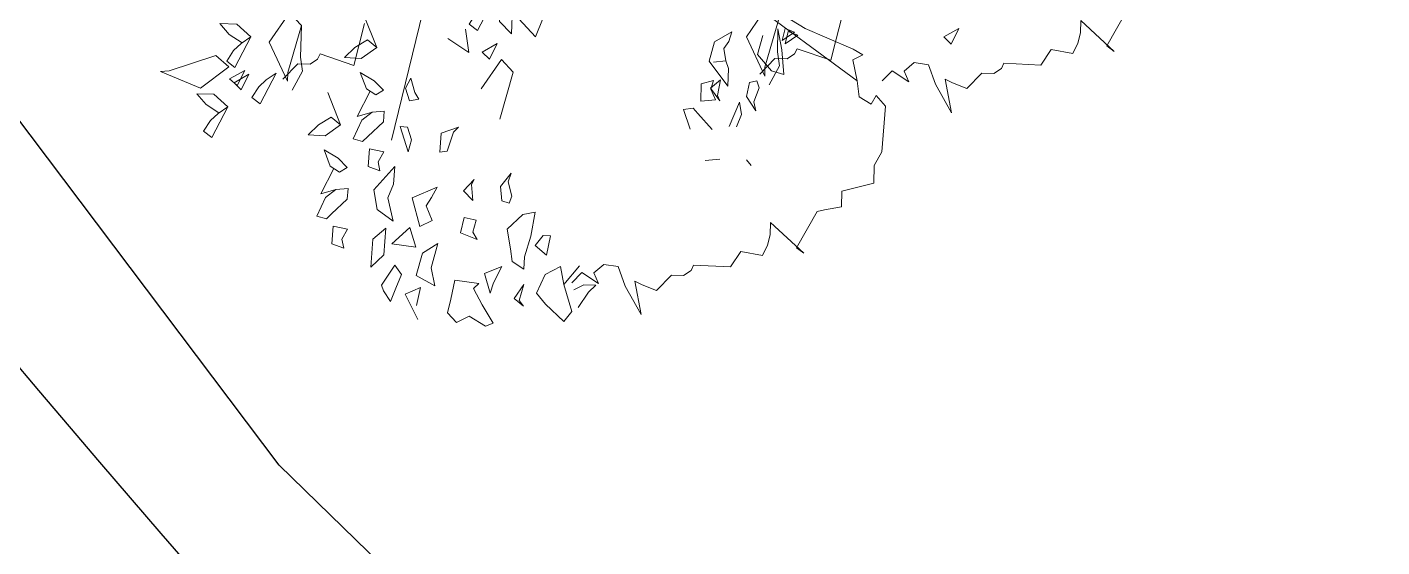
# Model space of a CAD drawing. Extents: x 604418 to 606014, y 1310869 to 1312555.
# Drawn here: x 605598.05 to 605606.6, y 1311189.74 to 1311193.02 of the extents above; entities that cross this region are included whole.
import ezdxf

# ---------------------------------------------------------------- set-up
doc = ezdxf.new("R2010")
doc.units = 0
doc.header["$MEASUREMENT"] = 0
doc.layers.get('0').update_dxf_attribs({"color": 10})
doc.layers.add('0.CARTOGRAFIA', color=8, linetype='Continuous')
doc.layers.add('VPORTS', color=7, linetype='Continuous')
doc.linetypes.add('RAYAXXX', pattern='A,0.8,["XXX",Standard,S=0.08,R=0,X=0,Y=-0.04],-0.22', length=1.02)

# ---------------------------------------------------------------- blocks, each defined once
blk = doc.blocks.new('mmmm')
at = {"color": 57, "lineweight": 5}
for points in [[(579177.5973, 1339733.5976), (579177.7984, 1339733.4916), (579177.8274, 1339733.5314), (579177.6642, 1339733.3459), (579177.7314, 1339733.3459), (579177.7889, 1339733.3327), (579177.8463, 1339733.3061), (579177.8274, 1339733.187), (579177.9135, 1339733.1338), (579177.9092, 1339732.9322), (579177.9381, 1339732.919), (579177.9669, 1339732.8792), (579177.9669, 1339732.8131), (579178.053, 1339732.7335), (579178.0243, 1339732.6539), (579178.0051, 1339732.6141), (579178.1872, 1339732.6539), (579178.0338, 1339732.5611), (579177.9284, 1339732.5213), (579177.9189, 1339732.442), (579177.9669, 1339732.3891), (579178.0243, 1339732.4154), (579177.9669, 1339732.3226), (579178.0243, 1339732.2697)], [(579177.8128, 1339732.6406), (579177.7266, 1339732.6801), (579177.7746, 1339732.6008)], [(579177.7746, 1339732.6008), (579177.8128, 1339732.6406)], [(579176.9601, 1339732.0996), (579177.0176, 1339732.2454), (579177.0463, 1339732.2983), (579177.075, 1339732.2454), (579177.1899, 1339732.272), (579177.2764, 1339732.2852), (579177.3146, 1339732.3513), (579177.2666, 1339732.3779), (579177.3241, 1339732.4309), (579177.3913, 1339732.4973), (579177.5734, 1339732.4177), (579177.5929, 1339732.3976), (579177.5739, 1339732.2785), (579177.6601, 1339732.2252), (579177.6793, 1339732.2121), (579177.6888, 1339732.0397), (579177.8037, 1339732.0134), (579177.9189, 1339731.9867), (579177.8612, 1339731.8012), (579177.8902, 1339731.788), (579177.9189, 1339731.7482), (579177.9189, 1339731.6821), (579178.0051, 1339731.6025)], [(579178.0276, 1339732.1339), (579178.114, 1339732.1471), (579178.1523, 1339732.2132), (579178.1043, 1339732.2398), (579178.1617, 1339732.2928), (579178.411, 1339732.2796), (579178.4877, 1339732.2398), (579178.5837, 1339732.2398), (579178.6314, 1339732.0675), (579178.7178, 1339732.0675), (579178.7368, 1339731.9747), (579178.7465, 1339731.9349), (579178.9476, 1339731.829), (579178.9766, 1339731.8688), (579178.8135, 1339731.6833), (579178.8807, 1339731.6833), (579178.9381, 1339731.6701), (579178.9956, 1339731.6435), (579178.9766, 1339731.5244), (579179.0628, 1339731.4711), (579179.0584, 1339731.2695), (579179.0874, 1339731.2564), (579179.1161, 1339731.2166), (579179.1161, 1339731.1504), (579179.2023, 1339731.0708), (579179.1736, 1339730.9913), (579179.1543, 1339730.9515), (579179.3364, 1339730.9913), (579179.183, 1339730.8985), (579179.0776, 1339730.8587), (579179.0681, 1339730.7794), (579179.1161, 1339730.7264), (579179.1736, 1339730.7528), (579179.1161, 1339730.66), (579179.1736, 1339730.607)], [(579178.0632, 1339731.6553), (579177.9578, 1339731.7082), (579177.8811, 1339731.6948), (579177.7555, 1339731.6923), (579177.8704, 1339731.7189), (579178.0045, 1339731.7321), (579177.9853, 1339731.6657), (579177.8991, 1339731.5864), (579177.7937, 1339731.6127)], [(579178.5051, 1339731.5679), (579178.4764, 1339731.5416)], [(579178.2969, 1339731.4823), (579178.2297, 1339731.5089), (579178.1627, 1339731.4955), (579178.2969, 1339731.4425)], [(579177.9471, 1339731.3479), (579177.9376, 1339731.414), (579177.9806, 1339731.4293), (579178.0763, 1339731.4293), (579177.9421, 1339731.3234), (579177.8367, 1339731.3497), (579177.7793, 1339731.4425), (579177.8319, 1339731.4272), (579177.8704, 1339731.4008), (579177.9376, 1339731.414)], [(579178.4764, 1339731.3958), (579178.4859, 1339731.3163)], [(579178.3158, 1339731.3497), (579178.2297, 1339731.2704), (579178.2009, 1339731.2438), (579178.2104, 1339731.1908), (579178.3158, 1339731.2306)], [(579179.3077, 1339730.6468), (579179.2215, 1339730.6998), (579179.183, 1339730.7396), (579179.183, 1339730.6732), (579179.2118, 1339730.6202)], [(579179.0801, 1339730.6469), (579179.1838, 1339730.5652)], [(579178.1285, 1339730.0841), (579177.9656, 1339730.19), (579178.0328, 1339730.2562), (579178.2916, 1339730.19)], [(579177.6781, 1339730.0841), (579177.7166, 1339730.0443), (579177.7769, 1339730.0085), (579177.8101, 1339730.0546), (579177.6399, 1339730.1371)], [(579177.8055, 1339729.9898), (579177.9312, 1339730.0108), (579177.8587, 1339729.8945)], [(579178.1065, 1339729.0003), (579178.0204, 1339729.0799), (579178.0204, 1339729.146), (579177.9916, 1339729.1858), (579177.9627, 1339729.199), (579178.0204, 1339729.3845), (579177.9052, 1339729.4111), (579177.7903, 1339729.4375)], [(579179.2218, 1339729.783), (579179.2603, 1339729.6995)], [(579179.2218, 1339729.783), (579179.3206, 1339729.7633)], [(579179.3978, 1339729.773), (579179.2603, 1339729.6995)], [(579178.1586, 1339729.4776), (579178.2978, 1339729.4107), (579178.2726, 1339729.4915), (579178.2658, 1339729.558), (579178.3235, 1339729.5555), (579178.406, 1339729.4724), (579178.4336, 1339729.4445), (579178.4217, 1339729.392), (579178.3182, 1339729.4365), (579178.2726, 1339729.4915)], [(579177.7445, 1339729.4324), (579177.9183, 1339729.5073), (579177.9819, 1339729.4248), (579177.9777, 1339729.3321), (579177.9227, 1339729.3876), (579177.8777, 1339729.4561), (579177.9183, 1339729.5073)], [(579178.1721, 1339729.2466), (579178.3459, 1339729.3214), (579178.4095, 1339729.2389), (579178.4054, 1339729.1463), (579178.3503, 1339729.2017), (579178.3053, 1339729.2702), (579178.3459, 1339729.3214)], [(579178.5862, 1339729.2918), (579178.7254, 1339729.2249), (579178.7002, 1339729.3057), (579178.6934, 1339729.3722), (579178.7511, 1339729.3696), (579178.8337, 1339729.2866), (579178.8612, 1339729.2587), (579178.8493, 1339729.2062), (579178.7458, 1339729.2506), (579178.7002, 1339729.3057)], [(579178.1647, 1339729.053), (579178.0593, 1339729.106), (579177.9826, 1339729.0926), (579177.8103, 1339729.0926), (579178.069, 1339729.0264), (579178.1167, 1339729.0264), (579177.9059, 1339728.9205), (579177.7431, 1339729.0264), (579177.8103, 1339729.0926)], [(579177.9131, 1339728.7715), (579177.8698, 1339728.7001), (579177.8124, 1339728.6471), (579177.8124, 1339728.7398), (579177.8796, 1339728.8194)], [(579178.299, 1339728.6564), (579178.2558, 1339728.585), (579178.1984, 1339728.532), (579178.1984, 1339728.6248), (579178.2656, 1339728.7043)]]:
    blk.add_lwpolyline(points, dxfattribs=at)
for points in [[(579178.0276, 1339732.1339), (579177.9127, 1339732.1073), (579177.884, 1339732.1603), (579177.8553, 1339732.1073), (579177.7978, 1339731.9616), (579177.7498, 1339731.8422), (579177.6826, 1339731.7231), (579177.6924, 1339731.6566), (579177.6416, 1339731.5625), (579177.5554, 1339731.602), (579177.6033, 1339731.5227)], [(579177.7709, 1339731.7855), (579177.752, 1339731.7323), (579177.8189, 1339731.7191)], [(579177.788, 1339731.8026), (579177.7691, 1339731.7494), (579177.836, 1339731.7362)], [(579177.8044, 1339731.5227), (579177.6416, 1339731.6287), (579177.7088, 1339731.6948), (579177.9676, 1339731.6287), (579178.0153, 1339731.6287)], [(579178.0525, 1339731.5466), (579178.043, 1339731.5864), (579178.0812, 1339731.5995), (579178.1579, 1339731.5729), (579178.2059, 1339731.5864), (579178.1292, 1339731.5334)], [(579178.0907, 1339731.3344), (579178.043, 1339731.3874), (579178.1292, 1339731.3742), (579178.1579, 1339731.3874)], [(579178.0476, 1339731.3497), (579178.0668, 1339731.2836), (579178.1627, 1339731.2836), (579178.153, 1339731.3632), (579178.0955, 1339731.3366)], [(579179.0868, 1339730.5429), (579179.1838, 1339730.5652), (579179.3296, 1339730.6118), (579179.3853, 1339730.5695), (579179.2945, 1339730.4675), (579179.2347, 1339730.4171), (579179.1312, 1339730.4615)], [(579178.9211, 1339730.4841), (579179.0259, 1339730.4662), (579178.975, 1339730.402), (579178.9194, 1339730.4443)], [(579177.7307, 1339730.4114), (579177.7402, 1339730.2789), (579177.8362, 1339730.3716)], [(579179.0395, 1339730.3461), (579179.1066, 1339730.3431), (579179.0655, 1339730.2788), (579178.9978, 1339730.2683), (579178.8913, 1339730.2467), (579178.8088, 1339730.3297), (579178.7925, 1339730.3969), (579178.9259, 1339730.3778)], [(579179.2785, 1339730.3223), (579179.3084, 1339730.3474), (579179.2676, 1339730.2961), (579179.1904, 1339730.3465)], [(579177.7587, 1339730.174), (579177.8235, 1339730.2414), (579177.6772, 1339730.2414), (579177.6042, 1339730.174)], [(579178.6322, 1339730.2447), (579178.5849, 1339730.2603), (579178.6591, 1339730.204), (579178.7363, 1339730.2137), (579178.7476, 1339730.2531), (579178.71, 1339730.2679)], [(579179.1354, 1339730.1295), (579179.0957, 1339730.2225), (579179.1857, 1339730.1806), (579179.2425, 1339730.1646)], [(579177.8794, 1339730.1634), (579177.9274, 1339730.0841), (579177.9656, 1339730.1239)], [(579179.281, 1339729.9508), (579179.1762, 1339729.9686), (579179.1919, 1339730.1006), (579179.2194, 1339730.0727), (579179.3078, 1339730.1218), (579179.4066, 1339730.1839), (579179.4238, 1339730.1433), (579179.372, 1339730.0528), (579179.4073, 1339729.985), (579179.357, 1339729.9339)], [(579178.6239, 1339730.0594), (579178.6887, 1339730.0035), (579178.7387, 1339730.0543), (579178.6521, 1339730.045)], [(579178.8452, 1339730.0762), (579178.9118, 1339730.06), (579178.9514, 1339730.0847), (579178.9183, 1339729.9933), (579178.8328, 1339730.0105)], [(579178.3417, 1339729.9659), (579178.3693, 1339729.9383), (579178.4734, 1339729.907), (579178.4811, 1339729.8669), (579178.3758, 1339729.8715)], [(579178.7337, 1339729.7229), (579178.6725, 1339729.8583), (579178.7287, 1339729.8295), (579178.7755, 1339729.8007), (579178.8538, 1339729.8371), (579178.8893, 1339729.769)], [(579178.9801, 1339729.8713), (579179.113, 1339729.8387), (579179.21, 1339729.8611), (579179.1573, 1339729.7571), (579179.034, 1339729.7892)], [(579178.1947, 1339729.7451), (579178.2048, 1339729.6934), (579178.1365, 1339729.6701), (579178.0803, 1339729.699), (579178.1581, 1339729.7222)], [(579178.3466, 1339729.6473), (579178.3483, 1339729.687), (579178.4166, 1339729.7107), (579178.4829, 1339729.6943)], [(579179.0035, 1339729.7508), (579178.9882, 1339729.6188), (579178.8965, 1339729.7157)], [(579178.8636, 1339729.6243), (579178.8021, 1339729.5342), (579178.6956, 1339729.5125), (579178.5663, 1339729.6243), (579178.6619, 1339729.6201), (579178.7373, 1339729.5901)], [(579179.1041, 1339729.6402), (579179.216, 1339729.5688), (579179.2455, 1339729.5809), (579179.3035, 1339729.6213), (579179.2292, 1339729.6479), (579179.1538, 1339729.6779)], [(579178.1774, 1339729.5089), (579178.1505, 1339729.55), (579178.1002, 1339729.4992), (579178.0585, 1339729.4214), (579178.1463, 1339729.4573)], [(579178.5915, 1339729.5435), (579178.5693, 1339729.4783), (579178.4735, 1339729.4826), (579178.4868, 1339729.5617), (579178.543, 1339729.5325)], [(579178.9033, 1339729.5851), (579179.0494, 1339729.5786), (579179.1193, 1339729.5079), (579178.9651, 1339729.5148)], [(579178.605, 1339729.3231), (579178.5781, 1339729.3641), (579178.5278, 1339729.3133), (579178.4861, 1339729.2355), (579178.5739, 1339729.2715)], [(579179.0191, 1339729.3577), (579178.997, 1339729.2925), (579178.9011, 1339729.2967), (579178.9144, 1339729.3758), (579178.9706, 1339729.3467)], [(579178.2111, 1339728.8342), (579178.2443, 1339728.8804), (579178.074, 1339728.9628), (579178.1123, 1339728.9099), (579178.1507, 1339728.8701)], [(579178.0166, 1339728.6908), (579178.0498, 1339728.7369), (579177.8796, 1339728.8194), (579177.9178, 1339728.7665), (579177.9563, 1339728.7267)], [(579178.1707, 1339728.7744), (579178.0845, 1339728.814), (579178.1325, 1339728.7346)], [(579178.1118, 1339728.7096), (579178.0641, 1339728.7915), (579178.1477, 1339728.7515)], [(579178.0823, 1339728.3312), (579178.1673, 1339728.5513), (579178.046, 1339728.7032), (579177.9867, 1339728.6299), (579178.0776, 1339728.3787)], [(579178.4026, 1339728.5757), (579178.4358, 1339728.6219), (579178.2656, 1339728.7043), (579178.3038, 1339728.6514), (579178.3423, 1339728.6116)]]:
    blk.add_lwpolyline(points, close=True, dxfattribs=at)
at = {"color": 32, "lineweight": 5}
blk.add_lwpolyline([(579175.8083, 1339730.5128), (579176.2771, 1339729.9172), (579176.8051, 1339729.7583), (579177.3998, 1339729.8213), (579178.4215, 1339729.6019)], dxfattribs=at)

msp = doc.modelspace()

# ---------------------------------------------------------------- linework, layer by layer
at = {"color": 32}
msp.add_arc((605699.8091, 1311276.8818), 133.2765, 216.058839, 232.405188, dxfattribs=at)
at = {"layer": 'VPORTS', "color": 251, "linetype": 'RAYAXXX', "ltscale": 10}
for p, q in [((605599.6432, 1311190.2528), (605591.4423, 1311201.1316)), ((605618.4568, 1311171.9363), (605599.6432, 1311190.2528))]:
    msp.add_line(p, q, dxfattribs=at)

# ---------------------------------------------------------------- block references
at = {"layer": '0.CARTOGRAFIA', "color": 7, "linetype": 'Continuous', "xscale": 1.15518419973696, "yscale": 1.15518419973696, "zscale": 1.15518419973696, "rotation": 268.400513415946}
msp.add_blockref('mmmm', (-922755.9076, 2023188.0043), dxfattribs=at)

doc.saveas('drawing.dxf')
